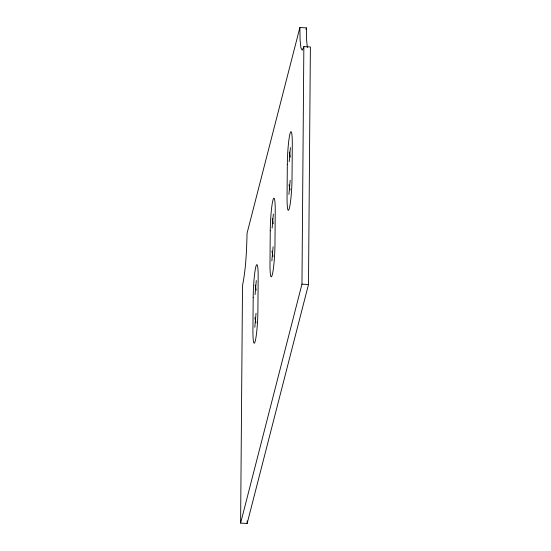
<?xml version="1.0" encoding="UTF-8"?>
<svg xmlns="http://www.w3.org/2000/svg" width="551" height="551" viewBox="0 0 551 551"><rect width="100%" height="100%" fill="white"/><g stroke="black" fill="none" stroke-linecap="round" stroke-linejoin="round"><path stroke-width="0.83" d="M299.875 27.55L300.088 39.941L300.922 47.916L302.244 50.258L303.856 46.615L310.385 46.959L308.491 284.502L247.144 523.45L240.615 523.106L242.509 285.57C245.96 268.371 246.607 250.76 247.055 233.266L299.875 27.55L306.404 27.894L306.625 40.285L307.368 47.462M247.144 523.45L247.165 520.867M240.615 523.106L301.962 284.158L303.856 46.615M255.065 294.613L256.291 280.535M254.803 327.322L256.029 313.243M272.132 228.148L273.358 214.064M271.87 260.857L273.096 246.772M289.199 161.677L290.418 147.599M288.938 194.386L290.163 180.308M305.977 29.561L306.404 27.894M301.962 284.158L308.491 284.502M289.275 152.069L290.343 157.207M289.013 184.785L290.081 189.916M272.208 218.54L273.282 223.672M271.946 251.249L273.02 256.38M255.141 285.005L256.215 290.143M254.879 317.713L255.953 322.852M253.191 297.264L252.93 329.973A22.99 2.183 -87 0 0 255.251 341.097A22.99 2.183 -87 0 0 257.902 310.592L258.164 277.883A22.99 2.183 -87 0 0 255.843 266.76A22.99 2.183 -87 0 0 253.191 297.264M270.252 230.8L269.99 263.509A22.99 2.183 -87 0 0 272.318 274.632A22.99 2.183 -87 0 0 274.97 244.121L275.231 211.412A22.99 2.183 -87 0 0 272.91 200.288A22.99 2.183 -87 0 0 270.252 230.8M287.319 164.329L287.057 197.044A22.99 2.183 -87 0 0 289.385 208.168A22.99 2.183 -87 0 0 292.037 177.656L292.299 144.947A22.99 2.183 -87 0 0 289.978 133.824A22.99 2.183 -87 0 0 287.319 164.329"/></g></svg>
